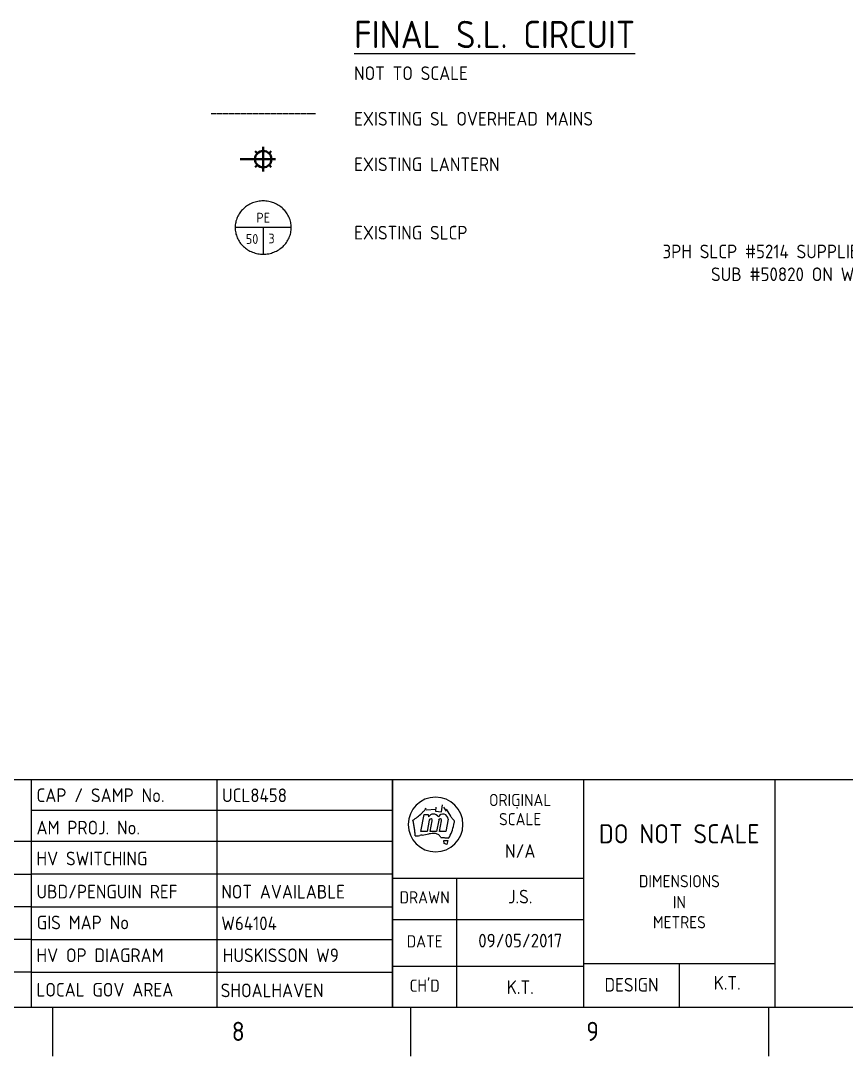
# Paper-space layout 'Sheet 2' of a CAD drawing. Header units: metres. Extents: x -31 to 813, y -3 to 583.
# Drawn here: x 455.8 to 606.9, y -3 to 186.4 of the extents above; entities that cross this region are included whole.
import ezdxf
from ezdxf import colors
from ezdxf.entities.mleader import LeaderData, LeaderLine
from ezdxf.enums import TextEntityAlignment as Align
from ezdxf.math import Vec2, Vec3

# ---------------------------------------------------------------- set-up
doc = ezdxf.new("R2010")
doc.units = ezdxf.units.M
doc.linetypes.add('Cable Exist OH', pattern=[1, 1, 0])
doc.linetypes.add('Cable Exist UG', pattern=[8.2, 4, -1.2, 1.8, -1.2])
doc.layers.get('0').update_dxf_attribs({"color": 6})
for name, color, linetype in [('_User Miscellaneous1', 7, 'Continuous'), ('A0', 7, 'Continuous'), ('Equip_SP_SL_EXT', 7, 'Continuous'), ('Mains_SL_EXT', 7, 'Continuous'), ('Notes', 7, 'Continuous'), ('SupportsUG_SP_EXT', 7, 'Continuous')]:
    doc.layers.add(name, color=color, linetype=linetype)
doc.styles.add('iecARIAL', font='arial.ttf', dxfattribs={"height": 2})
doc.styles.add('iecISOCP', font='isocp.shx')
doc.styles.get("Standard").update_dxf_attribs({"font": 'isocp.shx'})

# ---------------------------------------------------------------- blocks, each defined once
blk = doc.blocks.new('A1_FRAME_TITLE')
at = {"layer": 'Notes', "color": 3, "linetype": 'Continuous'}
for p, q in [((478.24, 47.62), (478.24, 5.97)), ((544.37, 47.62), (544.37, 5.97)), ((544.37, 41.97), (544.37, 5.97))]:
    blk.add_line(p, q, dxfattribs=at)
at = {"layer": 'Notes', "color": 7}
for p, q in [((512.26, 47.62), (512.26, 5.97)), ((478.24, 41.97), (544.37, 41.97)), ((550.56, 42.05), (552.33, 42.16)), ((552.33, 42.52), (552.22, 41.82)), ((552.22, 41.82), (553.35, 41.71)), ((553.35, 41.71), (553.55, 42.96)), ((554.18, 42.18), (555.01, 40.9)), ((567.1, 42.48), (567.3, 42.44)), ((549.56, 38.09), (550.17, 41.17)), ((550.17, 41.17), (550.92, 41.17)), ((551.11, 40.17), (550.7, 38.09)), ((550.92, 41.17), (550.97, 40.77)), ((551.27, 38.09), (551.66, 40.06)), ((552.83, 40.17), (552.41, 38.09)), ((552.98, 38.09), (553.37, 40.06)), ((554.57, 40.35), (554.12, 38.09)), ((550.7, 38.09), (549.56, 38.09)), ((552.41, 38.09), (551.27, 38.09)), ((554.12, 38.09), (552.98, 38.09)), ((332.81, 36.33), (478.24, 36.33)), ((478.24, 36.33), (544.37, 36.33)), ((554.62, 36.89), (553.22, 36.97)), ((553.22, 36.97), (554.62, 36.89)), ((554.62, 36.89), (553.22, 36.97)), ((553.85, 35.89), (553.78, 36.47)), ((553.78, 36.47), (554.51, 36.47)), ((554.51, 36.47), (554.3, 35.74)), ((554.3, 35.74), (553.85, 35.89)), ((478.24, 30.33), (544.37, 30.33)), ((332.78, 30.28), (478.24, 30.28)), ((556.15, 5.97), (556.15, 29.54)), ((478.24, 24.33), (332.78, 24.33)), ((478.24, 24.33), (544.37, 24.33)), ((544.37, 21.97), (579.37, 21.97)), ((478.24, 18.33), (332.78, 18.33)), ((478.24, 18.33), (544.37, 18.33)), ((544.37, 13.47), (579.37, 13.47)), ((596.87, 5.97), (596.87, 13.97)), ((478.24, 12.33), (332.78, 12.33)), ((478.24, 12.33), (544.37, 12.33))]:
    blk.add_line(p, q, dxfattribs=at)
at = {"layer": 'Notes', "color": 3}
for p, q in [((544.37, 5.97), (544.37, 47.62)), ((579.37, 5.97), (579.37, 47.62)), ((614.37, 5.97), (614.37, 47.62)), ((579.37, 13.97), (614.37, 13.97))]:
    blk.add_line(p, q, dxfattribs=at)
at = {"layer": 'Notes', "color": 7, "linetype": 'Continuous'}
blk.add_line((544.37, 29.54), (579.37, 29.54), dxfattribs=at)
at = {"layer": 'Notes', "linetype": 'Continuous'}
for p, q in [((482.19, 5.97), (482.19, -3.03)), ((547.7, 5.97), (547.7, -3.03)), ((613.21, 5.97), (613.21, -3.03))]:
    blk.add_line(p, q, dxfattribs=at)
at = {"layer": 'Notes', "color": 3, "linetype": 'Continuous', "flags": 128}
for points in [[(123.8, 47.62), (824.37, 47.62)], [(123.8, 5.97), (824.37, 5.97)]]:
    blk.add_lwpolyline(points, dxfattribs=at)
at = {"layer": 'Notes', "color": 7}
for centre, radius, start, end in [((552.27, 39.37), 5, 0, 180), ((545.21, 46.16), 6.54, 313.7309, 319.3045), ((545.21, 46.16), 6.54, 319.3047, 324.8782), ((578.7, 57.06), 28.87, 210.1483, 211.8601), ((542.41, 49.09), 10.59, 302.5841, 308.1576), ((527.29, 35.61), 21.32, 10.3053, 12.3306), ((542.41, 49.09), 10.59, 308.157, 313.7305), ((551.87, 40.21), 1.06, 31.7884, 148.2116), ((551.39, 40.11), 0.28, 348.6911, 168.6911), ((553.61, 40.3), 0.961, 2.5982, 150.8098), ((553.1, 40.11), 0.28, 348.6911, 168.6911), ((477.01, -10.21), 93.25, 33.1096, 33.2341), ((558.55, 42.96), 4.09, 213.1151, 222.4146), ((555.89, 40.53), 0.484, 222.42, 236.4422), ((556.07, 40.81), 0.815, 236.4359, 244.7422), ((553.96, 40.06), 1.76, 347.8434, 354.1409), ((554.11, 40.04), 1.61, 354.1436, 1.0342), ((552.27, 39.37), 5, 180, 0), ((527.29, 35.61), 21.32, 8.2795, 10.3048), ((528.59, 35.8), 20.01, 6.2539, 8.2792), ((528.59, 35.8), 20.01, 4.2291, 6.2543), ((548.02, 40.74), 7.69, 331.5942, 341.8897), ((542.7, 42.48), 13.29, 341.8901, 347.8434), ((548.72, 39.42), 2.15, 265.1734, 270.0504), ((548.72, 39.51), 2.24, 270.0438, 274.7322), ((548.65, 40.42), 3.15, 274.7358, 283.0812), ((550.47, 32.55), 4.93, 97.7419, 103.0814), ((546.76, 59.88), 22.65, 277.7418, 280.8825), ((551.91, 33.09), 4.63, 85.4613, 100.8824), ((552.2, 36.78), 0.924, 46.5875, 85.4612), ((551.36, 35.89), 2.16, 30.1885, 46.5879), ((554.13, 37.45), 0.75, 311.6083, 321.0792), ((554.18, 37.41), 0.675, 321.0838, 331.5982)]:
    blk.add_arc(centre, radius, start, end, dxfattribs=at)
blk.add_attdef('DRAFT_NUM', (29.9, 23.29), '', height=2.5, rotation=90)
at = {"layer": 'Notes', "color": 7, "style": 'iecISOCP'}
for s, height, p in [('CAP / SAMP No.', 2.5, (479.24, 43.47)), ('AM PROJ. No.', 2.5, (479.24, 37.55)), ('HV SWITCHING', 2.5, (479.24, 31.9)), ('UBD/PENGUIN REF', 2.5, (479.24, 25.84)), ('GIS MAP No', 2.5, (479.29, 20.2)), ('HV OP DIAGRAM', 2.5, (479.24, 14.2)), ('LOCAL GOV AREA', 2.5, (479.24, 7.9)), ('8', 3.5, (514.97, -0.22)), ('9', 3.5, (579.84, -0.22))]:
    blk.add_text(s, height=height, dxfattribs=at).set_placement(p)
for s, height, p in [('ORIGINAL', 2.24, (567.74, 42.73)), ('SCALE', 2.24, (567.74, 39.23)), ('DIMENSIONS', 2.24, (596.87, 27.88)), ('DRAWN', 2.24, (550.26, 24.93)), ('IN', 2.24, (596.87, 24.04)), ('METRES', 2.24, (596.87, 20.38)), ('DATE', 2.24, (550.26, 16.88)), ("CH'D", 2.24, (550.26, 8.77)), ('DESIGN', 2.5, (588.12, 8.81))]:
    blk.add_text(s, height=height, dxfattribs=at).set_placement(p, align=Align.CENTER)
at = {"layer": 'Notes', "insert": (596.84, 37.67), "char_height": 3.5, "width": 29.1, "attachment_point": 5, "style": 'iecISOCP'}
blk.add_mtext('DO NOT SCALE', dxfattribs=at)
at = {"layer": 'Notes', "color": 7, "style": 'iecISOCP', "flags": 8}
blk.add_attdef('VERSION_NO', text='', height=2.5, rotation=90, dxfattribs=at).set_placement((302.04, 43.81), align=Align.MIDDLE_CENTER)
at = {"layer": 'Notes', "color": 7, "style": 'iecISOCP'}
for tag, p in [('CAP_NO', (513.19, 43.46)), ('IE_NUM', (513.05, 37.81)), ('REF_No_1', (335.24, 32.31)), ('REF_1', (362.52, 32.31)), ('GEN_WO', (441.71, 31.76)), ('HV_SWITCH', (513.46, 32.16)), ('REF_No_2', (335.24, 26.31)), ('REF_2', (362.52, 26.31)), ('OH_WO', (441.71, 25.81)), ('UBD_REF', (513.05, 25.83)), ('REF_No_3', (335.24, 20.31)), ('REF_3', (362.52, 20.31)), ('UG_WO', (441.71, 20.05)), ('GIS_MAP_No', (513.05, 20.04)), ('REF_No_4', (335.24, 14.31)), ('REF_4', (362.52, 14.31)), ('SUB_WO', (441.71, 13.81)), ('HV_OP_DIAG', (513.33, 14.2)), ('LGA', (512.95, 7.78))]:
    blk.add_attdef(tag, p, '', height=2.5, dxfattribs=at)
at = {"layer": 'Notes', "style": 'iecISOCP'}
for tag, p in [('T1', (684.37, 39.47)), ('T2', (684.37, 34.35)), ('T3', (684.37, 28.92)), ('T4', (684.37, 23.66)), ('T5', (684.37, 18.23)), ('T6', (684.37, 12.97))]:
    blk.add_attdef(tag, text='', height=3.5, dxfattribs=at).set_placement(p, align=Align.CENTER)
at = {"layer": 'Notes', "color": 7, "style": 'iecISOCP'}
for tag, p in [('scale', (567.76, 33.27)), ('DRAWN', (567.76, 24.93)), ('DATE', (567.76, 16.88)), ('DESIGN', (605.62, 9.15)), ('CHD', (567.76, 8.37))]:
    blk.add_attdef(tag, text='', height=2.5, dxfattribs=at).set_placement(p, align=Align.CENTER)
at = {"layer": 'Notes', "color": 4, "style": 'iecISOCP'}
blk.add_attdef('NUM', text='', height=7, dxfattribs=at).set_placement((792.37, 20.12), align=Align.MIDDLE_CENTER)
at = {"layer": 'Notes', "color": 1, "style": 'iecISOCP'}
blk.add_attdef('REV', text='', height=5, dxfattribs=at).set_placement((820.05, 17.1), align=Align.CENTER)
at = {"layer": 'Notes', "color": 7, "style": 'iecISOCP'}
for tag, p in [('NS', (790.71, 8.12)), ('SHTS', (805.41, 8.12))]:
    blk.add_attdef(tag, text='', height=2.5, dxfattribs=at).set_placement(p, align=Align.MIDDLE)
at = {"layer": 'Notes', "style": 'iecISOCP'}
blk.add_attdef('ExportID', (9.08, 2.39), '', height=2.5, dxfattribs=at)
at = {"layer": 'Notes', "style": 'iecISOCP', "flags": 1}
for tag, p in [('ProjectType', (14.17, -26.8)), ('ProjectNumber', (23.56, -26.82)), ('DrawingNumber', (35.51, -26.8)), ('ProjectDescription', (47.56, -26.83)), ('ExportDate', (60.28, -26.79)), ('ExportUserName', (69.15, -26.8)), ('DesignerCompanyName', (81.48, -26.79)), ('ExportAreaOfInterest', (97.1, -26.81)), ('GIS_SUCCESS', (112, -26.78)), ('CAD_SUCCESS', (121.79, -26.78)), ('DEPOTCODE', (132.11, -26.88)), ('ExportCategories', (140.08, -26.8)), ('Comments', (154.38, -26.88))]:
    blk.add_attdef(tag, p, '', height=1, dxfattribs=at)
blk = doc.blocks.new('SL_LANTERN_EXT')
at = {"lineweight": 40}
for p, q in [((0, 1.97), (0, 6.47)), ((-2.25, 4.22), (2.25, 4.22)), ((-1.46, 5.68), (-1.06, 5.28)), ((1.46, 5.68), (1.06, 5.28)), ((-1.46, 2.76), (-1.06, 3.16)), ((0, 0), (0, 2.72)), ((1.46, 2.76), (1.06, 3.16))]:
    blk.add_line(p, q, dxfattribs=at)
blk.add_circle((0, 4.22), 1.5, dxfattribs=at)
at = {"style": 'iecARIAL', "flags": 8}
blk.add_attdef('ASSET_NUM', (1.5, 1.5), '', height=2.5, dxfattribs=at)
for tag, p, height, flags in [('CONSTRUCTED_VOLTAGE', (0.98, -0.65), 0.2, 9), ('CONTROL_TYPE', (0.98, -0.85), 0.2, 9), ('LANTERN_PURPOSE', (0.98, -1.05), 0.2, 9), ('LANTERN_TYPE', (0.98, -1.25), 0.2, 9), ('NO_PHASES', (0.98, -1.45), 0.2, 9), ('OPERATING_VOLTAGE', (0.98, -1.65), 0.2, 9), ('ORIENTATION', (0.98, -1.85), 0.2, 9), ('OWNED_BY', (0.98, -2.05), 0.2, 9), ('LNUMBER', (2.18, -3.25), 2.5, 8), ('STATE', (0.98, -2.25), 0.2, 9), ('USAGE', (0.98, -2.45), 0.2, 9), ('CEXIST', (0.98, -2.65), 0.2, 9), ('CNEW', (0.98, -2.85), 0.2, 9), ('CNUMBER', (0.98, -3.05), 0.2, 9), ('CREMOVE', (0.98, -3.25), 0.2, 9), ('CREPLACE', (0.98, -3.45), 0.2, 9), ('LKINGHEIGHT', (0.98, -3.65), 0.2, 9), ('LBRACKET', (0.98, -3.85), 0.2, 9), ('LBRACKETVOCAB', (0.98, -4.05), 0.2, 9), ('LCATEGORY', (0.98, -4.25), 0.2, 9), ('LCHARGE1', (0.98, -4.45), 0.2, 9), ('LCHARGE1PERCENT', (0.98, -4.65), 0.2, 9), ('LCHARGE2', (0.98, -4.85), 0.2, 9), ('LCHARGE2PERCENT', (0.98, -5.05), 0.2, 9), ('LCHARGE3', (0.98, -5.25), 0.2, 9), ('LCHARGE3PERCENT', (0.98, -5.45), 0.2, 9), ('LEXIST', (0.98, -5.65), 0.2, 9), ('LLAMP', (0.98, -5.85), 0.2, 9), ('LLAMPVOCAB', (0.98, -6.05), 0.2, 9), ('LMAST', (0.98, -6.25), 0.2, 9), ('LMASTVOCAB', (0.98, -6.45), 0.2, 9), ('LNEW', (0.98, -6.65), 0.2, 9), ('LANTNUMBER', (0.98, -6.85), 0.2, 9), ('LOUTREACH', (0.98, -7.25), 0.2, 9), ('LOUTREACHVOCAB', (0.98, -7.45), 0.2, 9), ('LRATECODE', (0.98, -7.65), 0.2, 9), ('STREETNAME', (0.98, -9.25), 0.2, 9), ('SUBURB', (0.98, -9.45), 0.2, 1), ('LREMOVE', (0.98, -7.85), 0.2, 9), ('LREPLACE', (0.98, -8.05), 0.2, 9), ('LTYPE', (0.98, -8.25), 0.2, 9), ('LTYPEVOCAB', (0.98, -8.45), 0.2, 9), ('LEGEND', (0.98, -8.65), 0.2, 9), ('LOCATION', (0.98, -8.85), 0.2, 9), ('NOTES', (0.98, -9.05), 0.2, 9)]:
    blk.add_attdef(tag, p, '', height=height, dxfattribs=dict(flags=flags))

psp = doc.layouts.new('Sheet 2')

# ---------------------------------------------------------------- linework, layer by layer
at = {"layer": 'A0', "color": 7}
for p, q in [((505.307, 148.559), (495.037, 148.559)), ((500.172, 148.559), (500.172, 143.687))]:
    psp.add_line(p, q, dxfattribs=at)
psp.add_lwpolyline([(505.307, 148.559, 0.051727), (505.209, 149.509, 0.051302), (504.916, 150.423, 0.050536), (504.442, 151.266, 0.049568), (503.803, 152.004, 0.048561), (503.025, 152.61, 0.047666), (502.137, 153.06, 0.047003), (501.174, 153.337, 0.046652), (500.172, 153.431, 0.046652), (499.17, 153.337, 0.047003), (498.207, 153.06, 0.047666), (497.319, 152.61, 0.048561), (496.541, 152.004, 0.049568), (495.902, 151.266, 0.050536), (495.428, 150.423, 0.051302), (495.135, 149.509, 0.051727), (495.037, 148.559, 0.051727), (495.135, 147.608, 0.051302), (495.428, 146.694, 0.050536), (495.902, 145.852, 0.049568), (496.541, 145.114, 0.048561), (497.319, 144.508, 0.047666), (498.207, 144.058, 0.047003), (499.17, 143.781, 0.046652), (500.172, 143.687, 0.046652), (501.174, 143.781, 0.047003), (502.137, 144.058, 0.047666), (503.025, 144.508, 0.048561), (503.803, 145.114, 0.049568), (504.442, 145.852, 0.050536), (504.916, 146.694, 0.051302), (505.209, 147.608, 0.051727)], format="xyb", close=True, dxfattribs=at)
at = {"layer": 'Mains_SL_EXT', "linetype": 'Cable Exist OH'}
psp.add_lwpolyline([(490.626, 169.41), (509.719, 169.41)], dxfattribs=at)

# ---------------------------------------------------------------- block references
at = {"layer": 'Equip_SP_SL_EXT', "rotation": 270}
psp.add_blockref('SL_LANTERN_EXT', (495.954, 161.071), dxfattribs=at)
at = {"layer": 'SupportsUG_SP_EXT'}
ref = psp.add_blockref('A1_FRAME_TITLE', (-20.549, 0), dxfattribs=at)
ref.add_attrib('DESIGN', 'K.T.', dxfattribs={"layer": 'Notes', "color": 7, "height": 2.5, "style": 'iecISOCP'}).set_placement((585.068, 9.155), align=Align.CENTER)
ref.add_attrib('DRAWN', 'J.S.', dxfattribs={"layer": 'Notes', "color": 7, "height": 2.5, "style": 'iecISOCP'}).set_placement((547.207, 24.931), align=Align.CENTER)
ref.add_attrib('DATE', '09/05/2017', dxfattribs={"layer": 'Notes', "color": 7, "height": 2.5, "style": 'iecISOCP'}).set_placement((547.207, 16.88), align=Align.CENTER)
ref.add_attrib('CHD', 'K.T.', dxfattribs={"layer": 'Notes', "color": 7, "height": 2.5, "style": 'iecISOCP'}).set_placement((547.207, 8.372), align=Align.CENTER)
ref.add_attrib('scale', 'N/A', dxfattribs={"layer": 'Notes', "color": 7, "height": 2.5, "style": 'iecISOCP'}).set_placement((547.207, 33.269), align=Align.CENTER)
ref.add_attrib('CAP_NO', 'UCL8458', (492.639, 43.457), dxfattribs={"layer": 'Notes', "color": 7, "height": 2.5, "style": 'iecISOCP'})
ref.add_attrib('UBD_REF', 'NOT AVAILABLE', (492.501, 25.828), dxfattribs={"layer": 'Notes', "color": 7, "height": 2.5, "style": 'iecISOCP'})
ref.add_attrib('GIS_MAP_No', 'W64104', (492.501, 20.043), dxfattribs={"layer": 'Notes', "color": 7, "height": 2.5, "style": 'iecISOCP'})
ref.add_attrib('HV_OP_DIAG', 'HUSKISSON W9', (492.777, 14.199), dxfattribs={"layer": 'Notes', "color": 7, "height": 2.5, "style": 'iecISOCP'})
ref.add_attrib('LGA', 'SHOALHAVEN', (492.396, 7.777), dxfattribs={"layer": 'Notes', "color": 7, "height": 2.5, "style": 'iecISOCP'})

# ---------------------------------------------------------------- texts
at = {"layer": 'A0', "color": 7}
for s, p in [('PE', (500.172, 150.359)), ('50', (498.131, 146.469)), ('3', (501.697, 146.558))]:
    psp.add_text(s, height=1.8, dxfattribs=at).set_placement(p, align=Align.MIDDLE_CENTER)
at = {"layer": 'Notes', "color": 7, "linetype": 'Cable Exist UG', "insert": (516.798, 186.379), "char_height": 2.5, "attachment_point": 1}
psp.add_mtext_dynamic_manual_height_columns('\\A1;{\\H2x;\\LFINAL S.L. CIRCUIT\\fArial|b1|i0|c0|p34;\\P}NOT TO SCALE\\P\\PEXISTING SL OVERHEAD MAINS\\P\\P\\pt77.5;EXISTING LANTERN\\P\\P\\PEXISTING SLCP', width=76.66987, gutter_width=4, heights=[42.346], dxfattribs=at)

# ---------------------------------------------------------------- leaders
at = {"layer": '_User Miscellaneous1', "color": 7}
ml = psp.add_multileader_mtext('Standard', dxfattribs=at)
ml.set_content('{\\C0;3PH SLCP #5214 SUPPLIED BY POLE SUB #50820 ON WARATAH CR}', color=7)
ml.set_leader_properties()
ml.build(insert=Vec2(0, 0))
ml.multileader.update_dxf_attribs({"leader_type": 2, "arrow_head_size": 2.5})
ctx = ml.context
ctx.base_point, ctx.char_height, ctx.arrow_head_size, ctx.landing_gap_size, ctx.plane_origin = Vec3(569.864, 144.181), 2.5, 2.5, 3, Vec3(761.401, 246.694)
ctx.text_align_type = 2
notes = []
notes.append((ctx, [(1, (1, 1, 0), (635.864, 144.181), (-1, 0), 8, [(0, [(643.071, 128.002)], 0, [])])]))
ctx.mtext.insert, ctx.mtext.width, ctx.mtext.defined_height, ctx.mtext.alignment, ctx.mtext.flow_direction = Vec3(624.864, 145.431), 52.46261, 9.01, 3, 5
for ctx, leaders in notes:
    for number, flags, end, landing, length, lines in leaders:
        leader = LeaderData()
        leader.index, (leader.has_last_leader_line, leader.has_dogleg_vector, leader.attachment_direction) = number, flags
        leader.last_leader_point, leader.dogleg_vector, leader.dogleg_length = Vec3(end), Vec3(landing), length
        for number, points, colour, breaks in lines:
            line = LeaderLine()
            line.index, line.vertices, line.color, line.breaks = number, Vec3.list(points), colors.encode_raw_color(colour), breaks
            leader.lines.append(line)
        ctx.leaders.append(leader)

doc.saveas('drawing.dxf')
